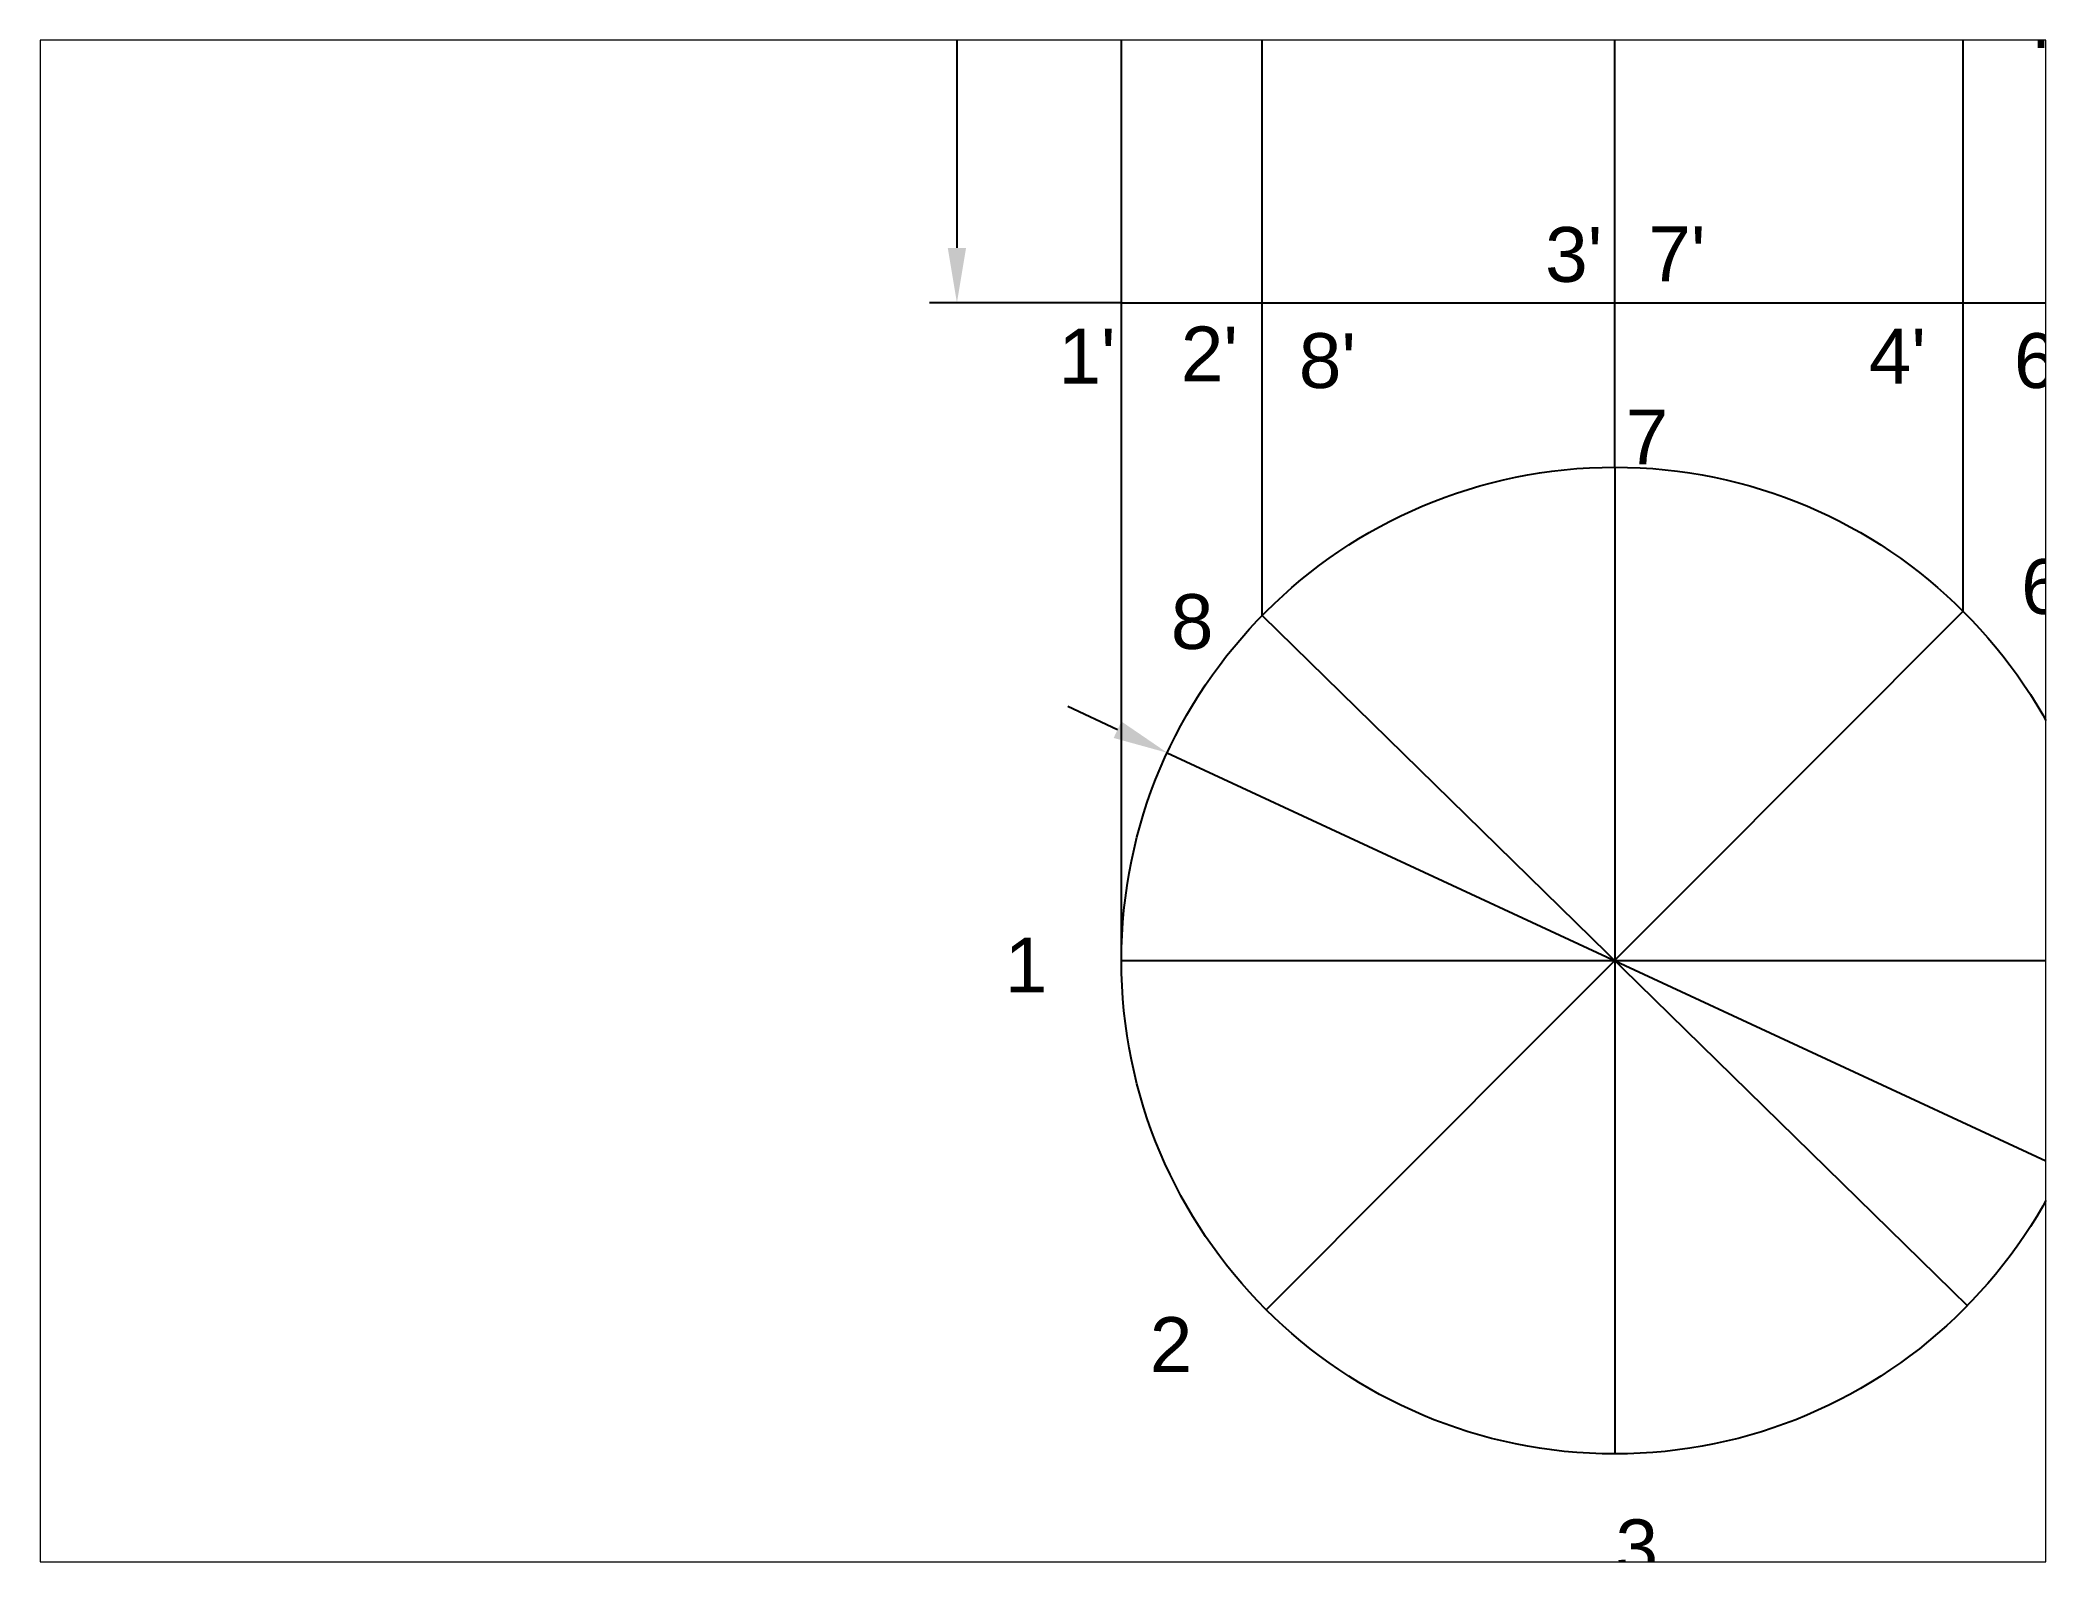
# Paper-space layout 'Layout1' of a CAD drawing. Header units: millimetres. Extents: x 26 to 231, y 20 to 176.
# The model-space entities are those that its viewports show. They can reach past a viewport. Long polylines and large blocks are cut down to what shows.
import ezdxf

# ---------------------------------------------------------------- set-up
doc = ezdxf.new("R2010")
doc.units = ezdxf.units.MM
doc.header["$PDMODE"] = 32
doc.styles.get("Standard").update_dxf_attribs({"font": 'arial.ttf'})
doc.dimstyles.new('ISO-25', dxfattribs={"dimtxt": 2.5, "dimasz": 2.5, "dimexe": 1.25, "dimexo": 0.625, "dimtad": 1, "dimtoh": 1, "dimtxsty": 'Standard', "dimcen": 2.5, "dimadec": 0, "dimazin": 0, "dimtfac": 1, "dimtmove": 0, "dimatfit": 3, "dimfxl": 1, "dimfxlon": 1, "dimarcsym": 0})

# ---------------------------------------------------------------- blocks, each defined once
blk = doc.blocks.new('*D1')
at = {"color": 0, "lineweight": -2, "transparency": 16777216}
for p, q in [((3327.5, 1321.013), (3327.5, 1323.263)), ((3372.5, 1321.013), (3372.5, 1323.263)), ((3330, 1322.013), (3370, 1322.013))]:
    blk.add_line(p, q, dxfattribs=at)
at = {"color": 0, "transparency": 16777216}
for points in [[(3330, 1322.429), (3330, 1321.596), (3327.5, 1322.013)], [(3370, 1322.429), (3370, 1321.596), (3372.5, 1322.013)]]:
    blk.add_solid(points, dxfattribs=at)
at = {"layer": 'Defpoints', "color": 0, "transparency": 16777216}
for p in [(3372.5, 1322.013), (3327.5, 1250), (3372.5, 1250)]:
    blk.add_point(p, dxfattribs=at)
at = {"color": 0, "transparency": 16777216, "insert": (3350, 1323.909), "char_height": 2.5, "attachment_point": 5}
blk.add_mtext('45', dxfattribs=at)
blk = doc.blocks.new('*D2')
at = {"color": 0, "lineweight": -2, "transparency": 16777216}
for p, q in [((3321, 1310), (3318.75, 1310)), ((3320, 1307.5), (3320, 1252.5)), ((3321, 1250), (3318.75, 1250))]:
    blk.add_line(p, q, dxfattribs=at)
at = {"color": 0, "transparency": 16777216}
for points in [[(3319.583, 1307.5), (3320.417, 1307.5), (3320, 1310)], [(3319.583, 1252.5), (3320.417, 1252.5), (3320, 1250)]]:
    blk.add_solid(points, dxfattribs=at)
at = {"layer": 'Defpoints', "color": 0, "transparency": 16777216}
for p in [(3327.5, 1310), (3320, 1250), (3327.5, 1250)]:
    blk.add_point(p, dxfattribs=at)
at = {"color": 0, "transparency": 16777216, "insert": (3318.099, 1280), "char_height": 2.5, "attachment_point": 5, "rotation": 90}
blk.add_mtext('60', dxfattribs=at)
blk = doc.blocks.new('*D4')
at = {"color": 0, "lineweight": -2, "transparency": 16777216}
for p, q in [((3327.325, 1230.528), (3325.057, 1231.58)), ((3329.592, 1229.475), (3370.408, 1210.525)), ((3379.725, 1206.2), (3372.675, 1209.472)), ((3386.67, 1206.2), (3379.725, 1206.2))]:
    blk.add_line(p, q, dxfattribs=at)
at = {"color": 0, "transparency": 16777216}
for points in [[(3327.5, 1230.905), (3327.149, 1230.15), (3329.592, 1229.475)], [(3372.851, 1209.85), (3372.5, 1209.095), (3370.408, 1210.525)]]:
    blk.add_solid(points, dxfattribs=at)
at = {"layer": 'Defpoints', "color": 0, "transparency": 16777216}
for p in [(3329.592, 1229.475), (3370.408, 1210.525)]:
    blk.add_point(p, dxfattribs=at)
at = {"color": 0, "transparency": 16777216, "insert": (3383.51, 1208.171), "char_height": 2.5, "attachment_point": 5}
blk.add_mtext('∅45', dxfattribs=at)
blk = doc.blocks.new('n')
at = {"color": 1, "linetype": 'Continuous', "lineweight": -3}
for q in [(-72.5, 60), (-27.5, 0)]:
    blk.add_line((-72.5, 0), q, dxfattribs=at)
for p, q in [((-66.078, 0), (-66.078, 60)), ((-50, 0), (-50, 60)), ((-34.109, 0), (-34.109, 60)), ((-72.5, 0), (-80, 0)), ((-72.5, -30), (-72.5, 0)), ((-66.078, -14.26), (-66.078, 0)), ((-50, -7.5), (-50, 0)), ((-34.109, -14.071), (-34.109, 0)), ((-50, -7.5), (-50, -52.5)), ((-66.078, -14.26), (-33.922, -45.74)), ((-34.109, -14.071), (-65.891, -45.929)), ((-72.5, -30), (-27.5, -30))]:
    blk.add_line(p, q)
blk.add_circle((-50, -30), 22.5)
dim = blk.add_linear_dim(base=(-27.5, 72.013), p1=(-72.5, 0), p2=(-27.5, 0), dimstyle='ISO-25')
dim.commit()
dim.dimension.update_dxf_attribs({"geometry": '*D1', "text_midpoint": (-50, 73.909), "insert": (-3400, -1250)})
dim = blk.add_linear_dim(base=(-80, 0), p1=(-72.5, 60), p2=(-72.5, 0), angle=90, dimstyle='ISO-25')
dim.commit()
dim.dimension.update_dxf_attribs({"geometry": '*D2', "text_midpoint": (-81.901, 30), "insert": (-3400, -1250)})
dim = blk.add_diameter_dim_2p(p1=(-70.408, -20.525), p2=(-29.592, -39.475), dimstyle='ISO-25')
dim.commit()
dim.dimension.update_dxf_attribs({"geometry": '*D4', "text_midpoint": (-16.49, -43.8), "dimtype": 131, "insert": (-3400, -1250)})

msp = doc.modelspace()

# ---------------------------------------------------------------- block references
msp.add_blockref('n', (3400, 1250))

# ---------------------------------------------------------------- texts
at = {"char_height": 2.5, "attachment_point": 1}
for s, insert in [("h'", (3369.036, 1264.117)), ("1'", (3324.626, 1248.813)), ("2'", (3330.21, 1248.915)), ("6'", (3368.205, 1248.611)), ('6', (3368.532, 1238.309)), ('8', (3329.756, 1236.709)), ('4', (3369.562, 1202.016))]:
    msp.add_mtext(s, dxfattribs=dict(at, insert=insert))
for s, width, insert in [("3'", 1.52293, (3346.824, 1253.452)), ("7'", 0.10153, (3351.531, 1253.478)), ("8'", 0.60917, (3335.591, 1248.611)), ("4'", 0.20306, (3361.583, 1248.813)), ('7', 0.32046, (3350.501, 1245.129)), ('1', 5.34377, (3322.184, 1221.043)), ('2', 0.90137, (3328.794, 1203.737)), ('3 ', 0.30046, (3350.032, 1194.514))]:
    msp.add_mtext_dynamic_manual_height_columns(s, width=width, gutter_width=12.5, heights=[0], dxfattribs=dict(at, insert=insert))

psp = doc.layouts.get("Layout1")

# ---------------------------------------------------------------- viewports
at = {"layer": '0'}
psp.add_viewport(center=(128.5, 97.5), size=(205.6, 156), view_center_point=(3323.926, 1227.276), view_height=69.40119, dxfattribs=at)

doc.saveas('drawing.dxf')
